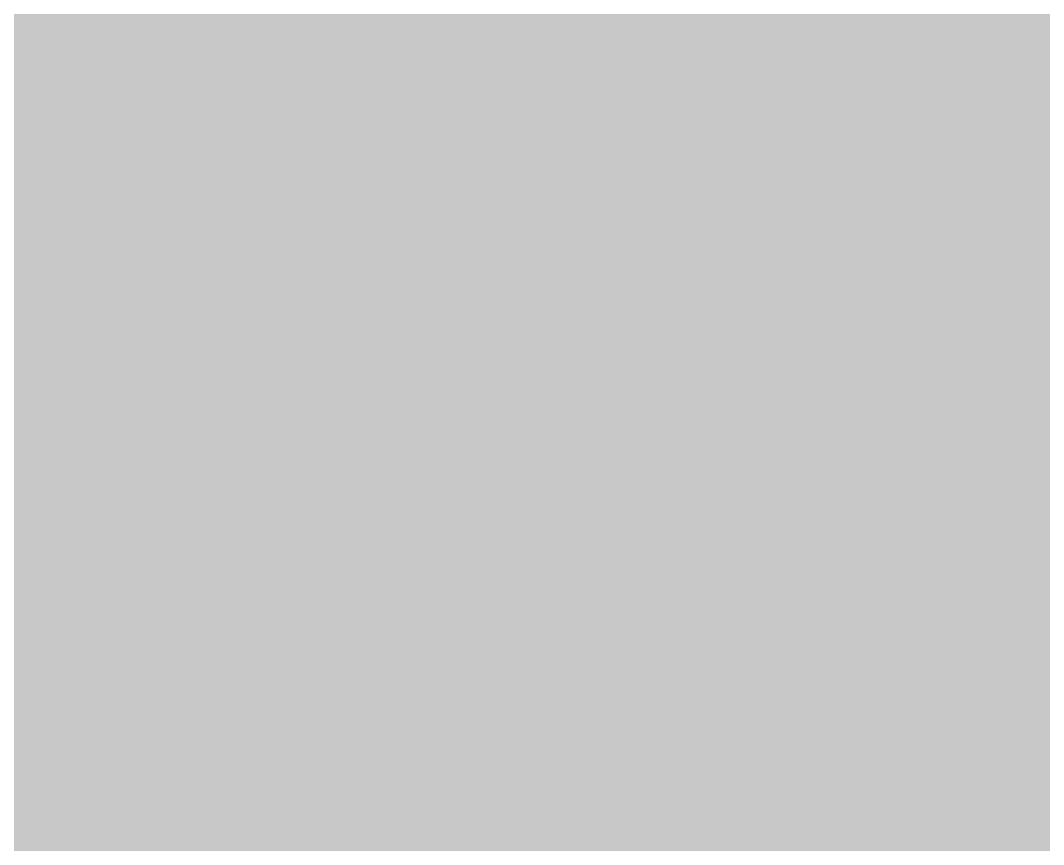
# Model space of a CAD drawing. Header units: inches. Extents: x 1 to 35.5, y 1 to 35.6.
# Drawn here: x 16.6166 to 16.875, y 7.833 to 8.0411 of the extents above; entities that cross this region are included whole.
import ezdxf

# ---------------------------------------------------------------- set-up
doc = ezdxf.new("R2010")
doc.units = ezdxf.units.IN
for name, color, linetype in [('Bottom Layer', 76, 'Continuous'), ('Bottom Layer 1', 5, 'Continuous'), ('Bottom Solder', 6, 'Continuous'), ('Mechanical 2', 216, 'Continuous'), ('Multi-Layer', 9, 'Continuous'), ('Top Layer', 16, 'Continuous'), ('Top Layer 1', 1, 'Continuous'), ('Top Solder', 216, 'Continuous')]:
    doc.layers.add(name, color=color, linetype=linetype)

# ---------------------------------------------------------------- blocks, each defined once
blk = doc.blocks.new('PLS2_11')
at = {"layer": 'Bottom Layer'}
h = blk.add_hatch(color=76, dxfattribs=at)
edge = h.paths.add_edge_path()
edge.add_arc((0, 0), 1, 0, 360)
at = {"layer": 'Bottom Layer 1'}
h = blk.add_hatch(color=5, dxfattribs=at)
edge = h.paths.add_edge_path()
edge.add_arc((0, 0), 1, 0, 360)
at = {"layer": 'Bottom Solder'}
h = blk.add_hatch(color=6, dxfattribs=at)
edge = h.paths.add_edge_path()
edge.add_arc((0, 0), 1.15, 0, 360)
at = {"layer": 'Multi-Layer'}
h = blk.add_hatch(color=9, dxfattribs=at)
edge = h.paths.add_edge_path()
edge.add_arc((0, 0), 1, 0, 360)
at = {"layer": 'Top Layer'}
h = blk.add_hatch(color=16, dxfattribs=at)
edge = h.paths.add_edge_path()
edge.add_arc((0, 0), 1, 0, 360)
at = {"layer": 'Top Layer 1'}
h = blk.add_hatch(color=1, dxfattribs=at)
edge = h.paths.add_edge_path()
edge.add_arc((0, 0), 1, 0, 360)
at = {"layer": 'Top Solder'}
h = blk.add_hatch(color=216, dxfattribs=at)
edge = h.paths.add_edge_path()
edge.add_arc((0, 0), 1.15, 0, 360)

msp = doc.modelspace()

# ---------------------------------------------------------------- linework, layer by layer
at = {"layer": 'Mechanical 2'}
msp.add_lwpolyline([(35.125, 18.125, 0.25, 0.25, 1), (1.125, 18.125, 0.25, 0.25, 1)], format="xyseb", close=True, dxfattribs=at)
at = {"layer": 'Top Layer 1'}
for points in [[(16.83924, 7.93924, 0.2, 0.2, 0), (22.05, 13.15, 0.2, 0.2, 0)], [(16.47615, 7.64907, 0.2, 0.2, 0), (16.76631, 7.93924, 0.2, 0.2, 0)], [(16.76631, 7.93924, 0.2, 0.2, 0), (16.83924, 7.93924, 0.2, 0.2, 0)]]:
    msp.add_lwpolyline(points, format="xyseb", dxfattribs=at)
for points in [[(16.71631, 7.93924, 0.1, 0.1, 1), (16.81631, 7.93924, 0.1, 0.1, 1)], [(16.71631, 7.93924, 0.1, 0.1, 1), (16.81631, 7.93924, 0.1, 0.1, 1)], [(16.78924, 7.93924, 0.1, 0.1, 1), (16.88924, 7.93924, 0.1, 0.1, 1)], [(16.78924, 7.93924, 0.1, 0.1, 1), (16.88924, 7.93924, 0.1, 0.1, 1)]]:
    msp.add_lwpolyline(points, format="xyseb", close=True, dxfattribs=at)

# ---------------------------------------------------------------- block references
at = {"rotation": 270}
msp.add_blockref('PLS2_11', (15.84, 7.5), dxfattribs=at)

doc.saveas('drawing.dxf')
